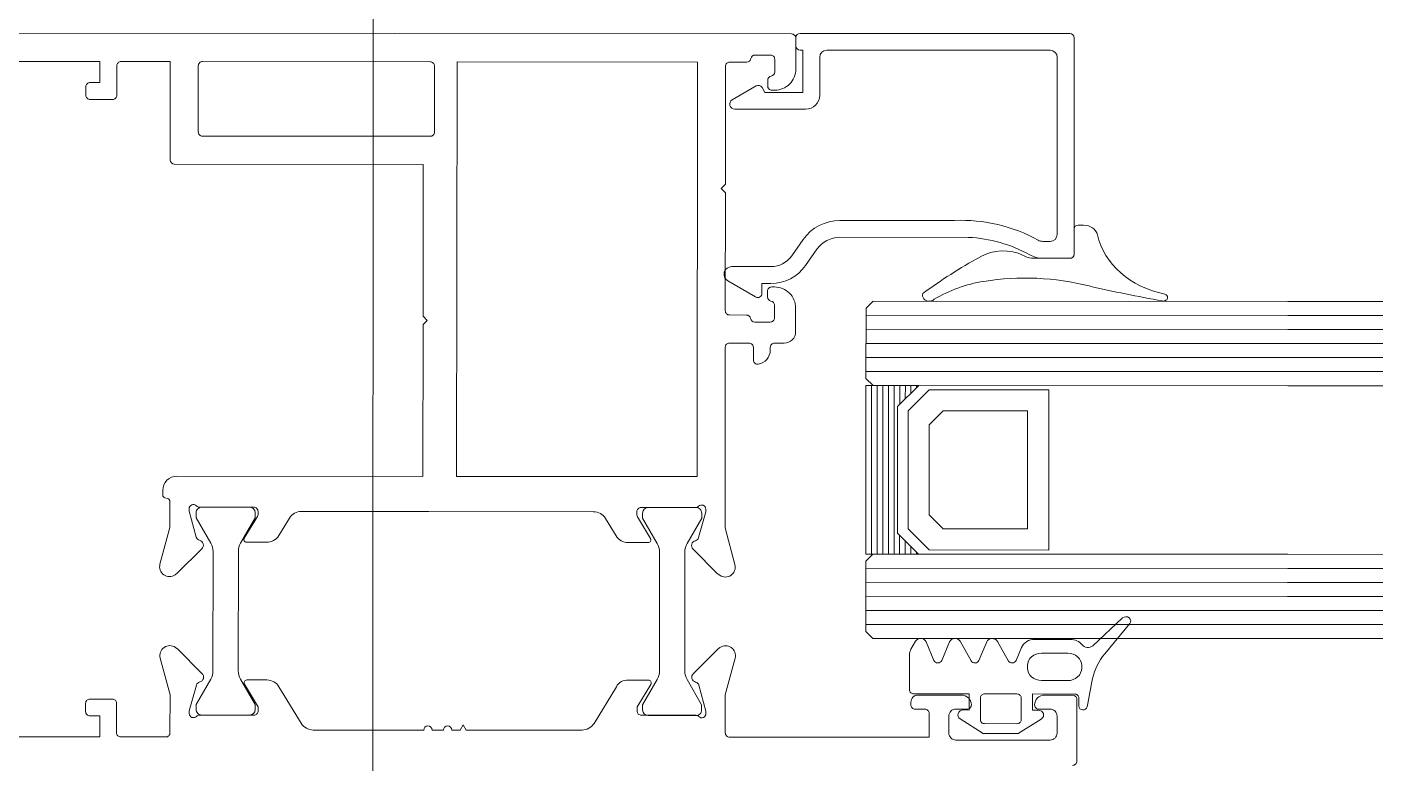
# Model space of a CAD drawing. Header units: centimetres. Extents: x 118932 to 154602, y -32682 to -23521.
# Drawn here: x 140044.54 to 140054.13, y -29461.84 to -29456.6 of the extents above; entities that cross this region are included whole.
import ezdxf

# ---------------------------------------------------------------- set-up
doc = ezdxf.new("R2010")
doc.units = ezdxf.units.CM
doc.header["$LTSCALE"] = 50
doc.header["$MEASUREMENT"] = 0
doc.layers.add('GEN_02_TF_Pencere', color=7, linetype='Continuous', lineweight=9, true_color=0x6093ac)
doc.layers.add('GEN_05_ML_Alçıpan_giydirme', color=7, linetype='Continuous', lineweight=18, true_color=0x7ebab5)

# ---------------------------------------------------------------- blocks, each defined once
blk = doc.blocks.new('P9_')
at = {"layer": 'GEN_02_TF_Pencere'}
for p, q in [((162728.8111, -20430.8, 0), (162728.8295, -20372.4771, 0)), ((162733.8052, -20406.9538, 0), (162733.8052, -20407.1384, 0)), ((162733.8732, -20406.9286, 0), (162733.8352, -20406.9286, 0)), ((162733.8352, -20406.9286, 0), (162733.8352, -20406.9286, 0)), ((162733.4649, -20407.1525, 0), (162733.4455, -20407.1435, 0)), ((162733.7752, -20407.1636, 0), (162733.5143, -20407.1635, 0)), ((162732.3751, -20407.4692, 0), (162732.3251, -20407.5191, 0)), ((162732.3751, -20407.4692, 0), (162735.3251, -20407.4701, 0)), ((162732.777, -20407.4693, 0), (162732.7897, -20407.4674, 0)), ((162813.1987, -20407.4947, 0), (162735.3251, -20407.4701, 0)), ((162732.3251, -20407.5191, 0), (162732.3249, -20408.0191, 0)), ((162732.325, -20407.5691, 0), (162735.325, -20407.5701, 0)), ((162813.255, -20407.5948, 0), (162735.325, -20407.5701, 0)), ((162732.325, -20407.6691, 0), (162735.325, -20407.6701, 0)), ((162813.255, -20407.6948, 0), (162735.325, -20407.6701, 0)), ((162732.325, -20407.7691, 0), (162735.325, -20407.7701, 0)), ((162813.255, -20407.7948, 0), (162735.325, -20407.7701, 0)), ((162732.3249, -20407.8691, 0), (162735.3249, -20407.8701, 0)), ((162813.2549, -20407.8948, 0), (162735.3249, -20407.8701, 0)), ((162732.3249, -20407.9691, 0), (162735.3249, -20407.9701, 0)), ((162813.2549, -20407.9948, 0), (162735.3249, -20407.9701, 0)), ((162732.3249, -20408.0191, 0), (162732.3749, -20408.0692, 0)), ((162732.3245, -20409.2691, 0), (162732.3249, -20408.0691, 0)), ((162732.3249, -20408.0691, 0), (162732.3245, -20409.2691, 0)), ((162732.3249, -20408.0691, 0), (162732.6999, -20408.0693, 0)), ((162732.3249, -20408.0691, 0), (162732.3249, -20408.0691, 0)), ((162732.3649, -20408.0692, 0), (162732.3645, -20409.2692, 0)), ((162732.3749, -20408.0692, 0), (162735.3249, -20408.0701, 0)), ((162732.4049, -20408.0692, 0), (162732.4045, -20409.2692, 0)), ((162732.4449, -20408.0692, 0), (162732.4445, -20409.2692, 0)), ((162732.4849, -20408.0692, 0), (162732.4845, -20409.2692, 0)), ((162732.5249, -20408.0692, 0), (162732.5245, -20409.2692, 0)), ((162732.6999, -20408.0693, 0), (162732.5498, -20408.2192, 0)), ((162732.5649, -20408.0692, 0), (162732.5648, -20408.2042, 0)), ((162732.6049, -20408.0692, 0), (162732.6048, -20408.1642, 0)), ((162732.7749, -20408.0993, 0), (162732.6248, -20408.2492, 0)), ((162732.6449, -20408.0692, 0), (162732.6449, -20408.1242, 0)), ((162732.6849, -20408.0693, 0), (162732.6849, -20408.0843, 0)), ((162733.6249, -20408.0996, 0), (162732.7749, -20408.0993, 0)), ((162733.6245, -20409.2396, 0), (162733.6249, -20408.0996, 0)), ((162813.2112, -20408.0947, 0), (162735.3249, -20408.0701, 0)), ((162732.5498, -20408.2192, 0), (162732.5495, -20409.1192, 0)), ((162732.6248, -20408.2492, 0), (162732.6246, -20409.0892, 0)), ((162732.8748, -20408.2493, 0), (162732.7748, -20408.3493, 0)), ((162733.4748, -20408.2495, 0), (162732.8748, -20408.2493, 0)), ((162733.4746, -20409.0895, 0), (162733.4748, -20408.2495, 0)), ((162732.7748, -20408.3493, 0), (162732.7746, -20408.9893, 0)), ((162732.7746, -20408.9893, 0), (162732.8746, -20409.0893, 0)), ((162732.5495, -20409.1192, 0), (162732.6995, -20409.2693, 0)), ((162732.6246, -20409.0892, 0), (162732.7745, -20409.2393, 0)), ((162732.8746, -20409.0893, 0), (162733.4746, -20409.0895, 0)), ((162732.5645, -20409.1342, 0), (162732.5645, -20409.2692, 0)), ((162732.6045, -20409.1742, 0), (162732.6045, -20409.2692, 0)), ((162732.6445, -20409.2142, 0), (162732.6445, -20409.2692, 0)), ((162732.6995, -20409.2693, 0), (162732.3245, -20409.2691, 0)), ((162732.3745, -20409.2692, 0), (162732.3245, -20409.3191, 0)), ((162732.3745, -20409.2692, 0), (162735.3245, -20409.2701, 0)), ((162732.6845, -20409.2543, 0), (162732.6845, -20409.2693, 0)), ((162732.7745, -20409.2393, 0), (162733.6245, -20409.2396, 0)), ((162813.2545, -20409.2948, 0), (162735.3245, -20409.2701, 0)), ((162732.3245, -20409.3191, 0), (162732.3243, -20409.8191, 0)), ((162732.3245, -20409.3691, 0), (162735.3245, -20409.3701, 0)), ((162813.2545, -20409.3948, 0), (162735.3245, -20409.3701, 0)), ((162732.3244, -20409.4691, 0), (162735.3244, -20409.4701, 0)), ((162813.2544, -20409.4948, 0), (162735.3244, -20409.4701, 0)), ((162732.3244, -20409.5691, 0), (162735.3244, -20409.5701, 0)), ((162813.2544, -20409.5948, 0), (162735.3244, -20409.5701, 0)), ((162732.3244, -20409.6691, 0), (162735.3244, -20409.6701, 0)), ((162813.2544, -20409.6948, 0), (162735.3244, -20409.6701, 0)), ((162732.3243, -20409.7691, 0), (162735.3243, -20409.7701, 0)), ((162733.9379, -20409.9216, 0), (162734.1497, -20409.7229, 0)), ((162734.2017, -20409.7621, 0), (162734.0235, -20409.9776, 0)), ((162813.2543, -20409.7948, 0), (162735.3243, -20409.7701, 0)), ((162732.3243, -20409.8191, 0), (162732.3743, -20409.8692, 0)), ((162732.3743, -20409.8692, 0), (162735.3243, -20409.8701, 0)), ((162732.6451, -20409.9462, 0), (162732.6774, -20409.8889, 0)), ((162732.9951, -20409.8894, 0), (162733.0734, -20410.0292, 0)), ((162733.5253, -20409.8754, 0), (162733.7793, -20409.8758, 0)), ((162813.2106, -20409.8947, 0), (162735.3243, -20409.8701, 0)), ((162732.7529, -20409.8922, 0), (162732.8078, -20410.0254, 0)), ((162732.8642, -20410.0255, 0), (162732.9196, -20409.8924, 0)), ((162733.1281, -20410.026, 0), (162733.1838, -20409.8928, 0)), ((162733.2594, -20409.8897, 0), (162733.3377, -20410.0296, 0)), ((162733.3923, -20410.0263, 0), (162733.4314, -20409.9331, 0)), ((162733.4314, -20409.9331, 0), (162733.4314, -20409.9331, 0)), ((162733.7597, -20409.9736, 0), (162733.574, -20409.9733, 0)), ((162732.6342, -20410.2365, 0), (162732.6346, -20409.9854, 0)), ((162733.4738, -20410.0614, 0), (162733.4738, -20410.0803, 0)), ((162733.4738, -20410.0614, 0), (162733.4738, -20410.0614, 0)), ((162733.8595, -20410.0808, 0), (162733.8595, -20410.0619, 0)), ((162733.5736, -20410.1686, 0), (162733.7594, -20410.1689, 0)), ((162733.059, -20410.2635, 0), (162732.6642, -20410.2629, 0)), ((162733.0589, -20410.3781, 0), (162733.059, -20410.2635, 0)), ((162733.399, -20410.2639, 0), (162733.169, -20410.2636, 0)), ((162733.4202, -20410.2717, 0), (162733.4202, -20410.2717, 0)), ((162733.509, -20410.2641, 0), (162733.5089, -20410.3787, 0)), ((162733.809, -20410.2645, 0), (162733.509, -20410.2641, 0)), ((162733.139, -20410.29, 0), (162733.1387, -20410.4487, 0)), ((162733.4287, -20410.4491, 0), (162733.429, -20410.2904, 0)), ((162733.8389, -20410.3515, 0), (162733.839, -20410.291, 0)), ((162733.1586, -20410.5457, 0), (162732.9954, -20410.4419, 0)), ((162733.0189, -20410.378, 0), (162733.0589, -20410.3781, 0)), ((162733.5721, -20410.4426, 0), (162733.4086, -20410.546, 0)), ((162733.5089, -20410.3787, 0), (162733.5489, -20410.3787, 0)), ((162733.4086, -20410.546, 0), (162733.1586, -20410.5457, 0)), ((162733.1687, -20410.4752, 0), (162733.3987, -20410.4755, 0))]:
    blk.add_line(p, q, dxfattribs=at)
at = {"layer": 'GEN_02_TF_Pencere', "extrusion": (0, 0, -1)}
for p, q in [((162731.7959, -20405.5675, 0), (162723.8559, -20405.5605, 0)), ((162731.7959, -20405.5675, 0), (162731.7959, -20405.5675, 0)), ((162733.7757, -20405.5636, 0), (162731.8557, -20405.563, 0)), ((162733.7757, -20405.5636, 0), (162733.7757, -20405.5636, 0)), ((162731.8257, -20405.593, 0), (162731.8256, -20405.653, 0)), ((162731.8257, -20405.8176, 0), (162731.8259, -20405.5976, 0)), ((162733.8052, -20407.1336, 0), (162733.8057, -20405.5936, 0)), ((162724.8758, -20405.7614, 0), (162726.8758, -20405.7632, 0)), ((162726.8758, -20405.7632, 0), (162726.8756, -20405.9132, 0)), ((162727.0258, -20405.7633, 0), (162727.3758, -20405.7636, 0)), ((162727.3758, -20405.7636, 0), (162727.3751, -20406.464, 0)), ((162727.6058, -20405.7638, 0), (162729.2258, -20405.7652, 0)), ((162729.4131, -20408.7158, 0), (162729.4158, -20405.7654, 0)), ((162729.4158, -20405.7654, 0), (162731.1258, -20405.7669, 0)), ((162729.4158, -20405.7654, 0), (162729.4158, -20405.7654, 0)), ((162731.5358, -20405.7173, 0), (162731.6458, -20405.7174, 0)), ((162731.6758, -20405.7474, 0), (162731.6757, -20405.8374, 0)), ((162731.8556, -20405.683, 0), (162731.8756, -20405.683, 0)), ((162731.8756, -20405.683, 0), (162731.8755, -20405.983, 0)), ((162731.9955, -20406.003, 0), (162731.9956, -20405.733, 0)), ((162732.0456, -20405.6831, 0), (162733.6356, -20405.6836, 0)), ((162733.6856, -20405.7336, 0), (162733.6852, -20406.9936, 0)), ((162726.9955, -20406.0033, 0), (162726.9957, -20405.7933, 0)), ((162727.5753, -20406.2642, 0), (162727.5757, -20405.7938, 0)), ((162729.2557, -20405.7953, 0), (162729.2553, -20406.2657, 0)), ((162731.1258, -20405.7669, 0), (162731.1231, -20408.7174, 0)), ((162731.325, -20406.6371, 0), (162731.3257, -20405.7971, 0)), ((162731.3558, -20405.7671, 0), (162731.4766, -20405.7673, 0)), ((162726.7756, -20405.9431, 0), (162726.7755, -20406.0031, 0)), ((162726.8756, -20405.9132, 0), (162726.8056, -20405.9131, 0)), ((162731.5444, -20405.9369, 0), (162731.3736, -20406.0354, 0)), ((162731.6055, -20405.9829, 0), (162731.5853, -20405.9479, 0)), ((162731.6256, -20405.8966, 0), (162731.6256, -20405.9374, 0)), ((162726.8055, -20406.0331, 0), (162726.9655, -20406.0332, 0)), ((162731.8755, -20405.983, 0), (162731.6055, -20405.9829, 0)), ((162731.6556, -20405.9674, 0), (162731.6756, -20405.9674, 0)), ((162731.3916, -20406.1029, 0), (162731.8955, -20406.103, 0)), ((162729.2253, -20406.2957, 0), (162727.6053, -20406.2942, 0)), ((162729.2465, -20406.2869, 0), (162729.2465, -20406.2869, 0)), ((162727.4051, -20406.494, 0), (162729.1751, -20406.4956, 0)), ((162729.1751, -20406.4956, 0), (162729.1741, -20407.5756, 0)), ((162731.295, -20406.6671, 0), (162731.325, -20406.6371, 0)), ((162731.3249, -20406.6971, 0), (162731.295, -20406.6671, 0)), ((162731.3242, -20407.5371, 0), (162731.3249, -20406.6971, 0)), ((162732.9549, -20406.8945, 0), (162732.1396, -20406.8942, 0)), ((162731.8775, -20407.0306, 0), (162731.7964, -20407.1462, 0)), ((162731.8947, -20407.2151, 0), (162731.9757, -20407.0995, 0)), ((162732.1396, -20407.0142, 0), (162733.0528, -20407.0145, 0)), ((162733.6352, -20407.0436, 0), (162733.5836, -20407.0435, 0)), ((162733.5861, -20407.1635, 0), (162733.7752, -20407.1636, 0)), ((162731.649, -20407.2229, 0), (162731.3697, -20407.2228, 0)), ((162731.3424, -20407.3247, 0), (162731.5401, -20407.4389, 0)), ((162731.5851, -20407.4129, 0), (162731.5851, -20407.3429, 0)), ((162731.5851, -20407.3429, 0), (162731.6489, -20407.3429, 0)), ((162731.6743, -20407.3674, 0), (162731.6543, -20407.3674, 0)), ((162731.6243, -20407.3974, 0), (162731.6243, -20407.4382, 0)), ((162729.1741, -20407.5756, 0), (162729.2041, -20407.6057, 0)), ((162731.475, -20407.5673, 0), (162731.3542, -20407.5671, 0)), ((162731.6742, -20407.4974, 0), (162731.6741, -20407.5874, 0)), ((162731.8241, -20407.6876, 0), (162731.8242, -20407.5176, 0)), ((162729.1741, -20407.6356, 0), (162729.1731, -20408.7156, 0)), ((162729.2041, -20407.6057, 0), (162729.1741, -20407.6356, 0)), ((162731.6441, -20407.6174, 0), (162731.5341, -20407.6173, 0)), ((162731.354, -20407.7671, 0), (162731.494, -20407.7673, 0)), ((162731.674, -20407.7674, 0), (162731.744, -20407.7675, 0)), ((162731.3228, -20409.0829, 0), (162731.324, -20407.7971, 0)), ((162731.524, -20407.7973, 0), (162731.5239, -20407.8873, 0)), ((162731.6439, -20407.8181, 0), (162731.644, -20407.7974, 0)), ((162729.1731, -20408.7156, 0), (162727.4235, -20408.7141, 0)), ((162731.1231, -20408.7174, 0), (162729.4131, -20408.7158, 0)), ((162727.3235, -20408.814, 0), (162727.3234, -20408.8488, 0)), ((162727.3382, -20408.8681, 0), (162727.3582, -20408.8734, 0)), ((162727.373, -20408.8928, 0), (162727.3728, -20409.0794, 0)), ((162727.5104, -20408.9641, 0), (162727.5104, -20408.946, 0)), ((162727.5613, -20409.1484, 0), (162727.5104, -20408.9641, 0)), ((162727.5604, -20409.0103, 0), (162727.5605, -20408.9742, 0)), ((162727.6643, -20409.1904, 0), (162727.5604, -20409.0103, 0)), ((162727.5835, -20408.9342, 0), (162727.9705, -20408.9346, 0)), ((162727.6005, -20408.9343, 0), (162727.9405, -20408.9344, 0)), ((162727.9804, -20409.0105, 0), (162727.8765, -20409.1904, 0)), ((162727.996, -20409.0018, 0), (162727.9028, -20409.1541, 0)), ((162727.9805, -20408.9744, 0), (162727.9804, -20409.0105, 0)), ((162728.0004, -20408.9646, 0), (162728.0004, -20408.9862, 0)), ((162728.1478, -20409.1368, 0), (162728.2238, -20409.0127, 0)), ((162728.3092, -20408.9649, 0), (162729.216, -20408.9657, 0)), ((162729.216, -20408.9657, 0), (162730.3867, -20408.9667, 0)), ((162730.472, -20409.0147, 0), (162730.5477, -20409.139, 0)), ((162730.6954, -20408.9886, 0), (162730.6954, -20408.967, 0)), ((162730.7926, -20409.1567, 0), (162730.6998, -20409.0042, 0)), ((162730.7254, -20408.937, 0), (162731.1124, -20408.9374, 0)), ((162730.7364, -20408.9771, 0), (162730.7364, -20409.0132, 0)), ((162730.7364, -20409.0132, 0), (162730.8403, -20409.1932, 0)), ((162731.1164, -20408.9372, 0), (162730.7764, -20408.9371, 0)), ((162731.0524, -20409.1933, 0), (162731.1564, -20409.0133, 0)), ((162731.1854, -20408.9674, 0), (162731.1342, -20409.1516, 0)), ((162731.1564, -20409.0133, 0), (162731.1564, -20408.9772, 0)), ((162731.1854, -20408.9493, 0), (162731.1854, -20408.9674, 0)), ((162727.3728, -20409.0794, 0), (162727.3028, -20409.3401, 0)), ((162731.3924, -20409.3438, 0), (162731.3228, -20409.0829, 0)), ((162727.9199, -20409.1845, 0), (162728.0625, -20409.1846, 0)), ((162730.633, -20409.1869, 0), (162730.7755, -20409.1871, 0)), ((162727.4285, -20409.4031, 0), (162727.5997, -20409.2303, 0)), ((162727.6801, -20410.0982, 0), (162727.6804, -20409.2504, 0)), ((162727.8604, -20409.2504, 0), (162727.8601, -20410.0983, 0)), ((162727.8604, -20409.2504, 0), (162727.8604, -20409.2504, 0)), ((162730.8563, -20409.2532, 0), (162730.8561, -20410.1011, 0)), ((162730.8563, -20409.2532, 0), (162730.8563, -20409.2532, 0)), ((162731.0361, -20410.1011, 0), (162731.0363, -20409.2533, 0)), ((162731.0956, -20409.2335, 0), (162731.2666, -20409.4065, 0)), ((162727.4105, -20409.4156, 0), (162727.4285, -20409.4031, 0)), ((162731.2666, -20409.4065, 0), (162731.2845, -20409.4191, 0)), ((162727.4304, -20409.9453, 0), (162727.4124, -20409.9327, 0)), ((162727.6014, -20410.1183, 0), (162727.4304, -20409.9453, 0)), ((162731.2685, -20409.9465, 0), (162731.0973, -20410.1194, 0)), ((162731.2864, -20409.934, 0), (162731.2685, -20409.9465, 0)), ((162727.3046, -20410.0081, 0), (162727.3743, -20410.269, 0)), ((162731.3243, -20410.2702, 0), (162731.3942, -20410.0094, 0)), ((162727.56, -20410.3382, 0), (162727.664, -20410.1582, 0)), ((162727.8762, -20410.1583, 0), (162727.98, -20410.3383, 0)), ((162728.0641, -20410.1645, 0), (162727.9215, -20410.1645, 0)), ((162730.7772, -20410.1654, 0), (162730.6346, -20410.1653, 0)), ((162730.84, -20410.1611, 0), (162730.736, -20410.341, 0)), ((162731.156, -20410.3412, 0), (162731.0521, -20410.1611, 0)), ((162727.3743, -20410.269, 0), (162727.3742, -20410.5401, 0)), ((162727.5118, -20410.3844, 0), (162727.5629, -20410.2002, 0)), ((162727.9044, -20410.1949, 0), (162727.9974, -20410.3473, 0)), ((162728.308, -20410.4725, 0), (162728.1494, -20410.2125, 0)), ((162730.5492, -20410.2132, 0), (162730.3905, -20410.4731, 0)), ((162730.7012, -20410.3482, 0), (162730.7942, -20410.1958, 0)), ((162731.1358, -20410.2013, 0), (162731.1868, -20410.3855, 0)), ((162731.3242, -20410.5413, 0), (162731.3243, -20410.2702, 0)), ((162733.0043, -20410.2718, 0), (162732.6943, -20410.2718, 0)), ((162733.7943, -20410.2721, 0), (162733.5943, -20410.272, 0)), ((162726.7743, -20410.3299, 0), (162726.7743, -20410.3899, 0)), ((162726.9643, -20410.2999, 0), (162726.8043, -20410.2999, 0)), ((162726.9942, -20410.5399, 0), (162726.9943, -20410.3299, 0)), ((162727.56, -20410.3742, 0), (162727.56, -20410.3382, 0)), ((162727.98, -20410.3383, 0), (162727.98, -20410.3744, 0)), ((162728.0018, -20410.3629, 0), (162728.0018, -20410.3845, 0)), ((162730.6968, -20410.3854, 0), (162730.6968, -20410.3638, 0)), ((162730.736, -20410.341, 0), (162730.736, -20410.3771, 0)), ((162731.156, -20410.3772, 0), (162731.156, -20410.3412, 0)), ((162732.6443, -20410.3217, 0), (162732.6443, -20410.3417, 0)), ((162733.8242, -20410.7421, 0), (162733.8243, -20410.3021, 0)), ((162726.8043, -20410.4199, 0), (162726.8743, -20410.4199, 0)), ((162726.8743, -20410.4199, 0), (162726.8742, -20410.5699, 0)), ((162727.5118, -20410.4025, 0), (162727.5118, -20410.3844, 0)), ((162727.9718, -20410.4145, 0), (162727.5848, -20410.4144, 0)), ((162727.94, -20410.4144, 0), (162727.6, -20410.4143, 0)), ((162731.1137, -20410.4155, 0), (162730.7268, -20410.4154, 0)), ((162730.776, -20410.4171, 0), (162731.116, -20410.4172, 0)), ((162731.1868, -20410.3855, 0), (162731.1868, -20410.4037, 0)), ((162732.6743, -20410.3717, 0), (162732.7443, -20410.3718, 0)), ((162732.7743, -20410.4018, 0), (162732.7742, -20410.5718, 0)), ((162732.9142, -20410.5418, 0), (162732.9143, -20410.4218, 0)), ((162732.9643, -20410.3718, 0), (162733.0443, -20410.3719, 0)), ((162733.5543, -20410.372, 0), (162733.6343, -20410.372, 0)), ((162733.6843, -20410.4221, 0), (162733.6842, -20410.5421, 0)), ((162729.1792, -20410.5206, 0), (162728.3933, -20410.5204, 0)), ((162729.3192, -20410.5207, 0), (162729.2392, -20410.5207, 0)), ((162729.4373, -20410.5207, 0), (162729.3792, -20410.5207, 0)), ((162729.4592, -20410.4827, 0), (162729.4373, -20410.5207, 0)), ((162729.4812, -20410.5207, 0), (162729.4592, -20410.4827, 0)), ((162730.3051, -20410.521, 0), (162729.4812, -20410.5207, 0)), ((162726.8742, -20410.5699, 0), (162724.8742, -20410.5693, 0)), ((162727.3442, -20410.5701, 0), (162727.0242, -20410.57, 0)), ((162732.7742, -20410.5718, 0), (162731.3542, -20410.5713, 0)), ((162733.6342, -20410.592, 0), (162732.9642, -20410.5918, 0))]:
    blk.add_line(p, q, dxfattribs=at)
for centre, radius, start, end in [((-162731.7959, -20405.5975, 0), 0.03, 90.05093, 180.05102), ((-162731.8557, -20405.593, 0), 0.03, 0.01924, 90.01816), ((-162733.7757, -20405.5936, 0), 0.03, 90.01818, 180.01807), ((-162731.8556, -20405.653, 0), 0.03, 270.02079, 0.01814), ((-162727.0257, -20405.7933, 0), 0.03, 0.05093, 90.05102), ((-162727.6057, -20405.7938, 0), 0.03, 0.05093, 90.05102), ((-162729.2257, -20405.7952, 0), 0.03, 90.05103, 180.05111), ((-162731.4766, -20405.7373, 0), 0.03, 189.64252, 270.05201), ((-162731.5358, -20405.7473, 0), 0.03, 9.64519, 90.05105), ((-162731.6458, -20405.7474, 0), 0.03, 90.05093, 180.05102), ((-162732.0456, -20405.7331, 0), 0.05, 0.01813, 90.01802), ((-162733.6356, -20405.7336, 0), 0.05, 90.01824, 180.01813), ((-162731.3557, -20405.7971, 0), 0.03, 0.05103, 90.05112), ((-162731.6462, -20405.8378, 0), 0.0295, 179.2387, 261.27093), ((-162731.6757, -20405.8174, 0), 0.15, 180.05099, 270.05108), ((-162726.8056, -20405.9431, 0), 0.03, 0.05093, 90.05102), ((-162731.5594, -20405.9629, 0), 0.03, 60.01812, 150.01801), ((-162731.6556, -20405.8966, 0), 0.03, 0.03952, 80.45689), ((-162731.6556, -20405.9374, 0), 0.03, 270.05103, 0.05111), ((-162726.8055, -20406.0031, 0), 0.03, 270.05103, 0.05112), ((-162726.9655, -20406.0032, 0), 0.03, 180.05103, 270.05112), ((-162731.3916, -20406.0667, 0), 0.0361, 270.01814, 60.01814), ((-162731.8955, -20406.003, 0), 0.1, 180.01818, 270.01807), ((-162727.6053, -20406.2642, 0), 0.03, 270.05103, 0.05111), ((-162729.2253, -20406.2657, 0), 0.03, 225.05083, 270.05074), ((-162729.2253, -20406.2657, 0), 0.03, 180.05094, 225.05086), ((-162727.4051, -20406.464, 0), 0.03, 270.05122, 0.05111), ((-162732.1396, -20407.2144, 0), 0.3201, 35.03147, 90.00477), ((-162733.0048, -20408.0137, 0), 1.1203, 87.44361, 119.09275), ((-162733.6352, -20406.9936, 0), 0.05, 180.01824, 270.01813), ((-162732.1396, -20407.2143, 0), 0.2001, 35.03148, 90.00478), ((-162733.0048, -20408.0138, 0), 1.0004, 92.75318, 118.9675), ((-162733.5836, -20406.9735, 0), 0.07, 270.02027, 299.09535), ((-162731.649, -20407.0429, 0), 0.1801, 215.03149, 270.0048), ((-162733.5862, -20406.9635, 0), 0.2, 270.02045, 298.97082), ((-162733.7752, -20407.1336, 0), 0.03, 180.01818, 270.01807), ((-162731.3697, -20407.2774, 0), 0.0546, 300.01813, 90.01813), ((-162731.649, -20407.0428, 0), 0.3001, 215.03147, 270.00477), ((-162731.6543, -20407.3974, 0), 0.03, 0.05093, 90.05102), ((-162731.6742, -20407.5174, 0), 0.15, 90.05099, 180.05108), ((-162731.5551, -20407.4129, 0), 0.03, 180.01906, 300.01816), ((-162731.6534, -20407.439, 0), 0.0291, 278.15822, 1.54795), ((-162731.6442, -20407.4974, 0), 0.03, 99.6451, 180.05095), ((-162731.3542, -20407.5371, 0), 0.03, 270.05093, 0.05102), ((-162731.4751, -20407.5971, 0), 0.0298, 89.72783, 170.7818), ((-162731.6441, -20407.5874, 0), 0.03, 180.05103, 270.05111), ((-162731.5341, -20407.5873, 0), 0.03, 270.05103, 350.45688), ((-162731.354, -20407.7971, 0), 0.03, 0.05093, 90.05102), ((-162731.494, -20407.7973, 0), 0.03, 90.05103, 180.05112), ((-162731.674, -20407.7974, 0), 0.03, 0.05103, 90.05112), ((-162731.7441, -20407.6875, 0), 0.08, 180.05099, 270.05108), ((-162731.5439, -20407.818, 0), 0.1, 180.05099, 261.83785), ((-162731.5536, -20407.8876, 0), 0.0297, 261.2483, 0.62541), ((-162727.4234, -20408.8141, 0), 0.1, 0.04739, 90.0598), ((-162727.3434, -20408.8488, 0), 0.02, 285.05564, 0.0264), ((-162727.353, -20408.8927, 0), 0.02, 104.99965, 180.07111), ((-162727.5404, -20408.946, 0), 0.03, 0.05105, 135.83866), ((-162727.5835, -20408.9042, 0), 0.03, 270.05107, 315.83881), ((-162731.1124, -20408.9074, 0), 0.03, 224.26323, 270.05097), ((-162731.1554, -20408.9492, 0), 0.03, 44.26334, 180.05095), ((-162727.6005, -20408.9743, 0), 0.04, 0.01809, 90.01817), ((-162727.9405, -20408.9744, 0), 0.04, 90.01811, 180.018), ((-162727.9704, -20408.9646, 0), 0.03, 90.05093, 180.05102), ((-162727.9704, -20408.9861, 0), 0.03, 180.05127, 211.45124), ((-162728.3091, -20409.0649, 0), 0.1, 31.45095, 90.05104), ((-162730.3866, -20409.0667, 0), 0.1, 90.05095, 148.65104), ((-162730.7254, -20408.967, 0), 0.03, 0.05093, 90.05102), ((-162730.7254, -20408.9886, 0), 0.03, 328.65069, 0.05067), ((-162730.7764, -20408.9771, 0), 0.04, 0.01818, 90.01807), ((-162731.1164, -20408.9772, 0), 0.04, 90.01808, 180.01817), ((-162727.5904, -20409.1409, 0), 0.03, 282.32003, 345.66122), ((-162727.5768, -20409.2042, 0), 0.0347, 101.84906, 228.70469), ((-162727.5604, -20409.2503, 0), 0.12, 150.01823, 180.01812), ((-162727.9804, -20409.2505, 0), 0.12, 0.01823, 30.01811), ((-162727.9199, -20409.1645, 0), 0.02, 270.05096, 31.45095), ((-162728.0625, -20409.0846, 0), 0.1, 211.45092, 270.05101), ((-162730.6331, -20409.0869, 0), 0.1, 270.05098, 328.65107), ((-162730.7756, -20409.1671, 0), 0.02, 148.65113, 270.05112), ((-162730.7363, -20409.2532, 0), 0.12, 150.01823, 180.01812), ((-162731.1563, -20409.2533, 0), 0.12, 0.01814, 30.01803), ((-162731.1186, -20409.2074, 0), 0.0347, 311.39735, 78.25298), ((-162731.1052, -20409.1441, 0), 0.03, 194.44077, 257.78196), ((-162727.3704, -20409.3583, 0), 0.07, 235.05098, 15.03214), ((-162731.3247, -20409.3618, 0), 0.07, 165.06988, 305.05104), ((-162727.3722, -20409.99, 0), 0.07, 345.01445, 125.04389), ((-162731.3266, -20409.9913, 0), 0.07, 55.0173, 194.99692), ((-162727.5785, -20410.1443, 0), 0.0347, 131.37839, 258.20882), ((-162727.5601, -20410.0982, 0), 0.12, 180.01814, 210.01803), ((-162727.9801, -20410.0983, 0), 0.12, 330.01803, 0.01814), ((-162727.9215, -20410.1845, 0), 0.02, 328.61818, 90.01817), ((-162728.0641, -20410.2645, 0), 0.1, 90.01836, 148.61158), ((-162730.6281, -20410.2537, 0), 0.0886, 27.20824, 94.23433), ((-162730.7772, -20410.1854, 0), 0.02, 90.00322, 211.43563), ((-162730.7361, -20410.101, 0), 0.12, 180.01811, 210.01823), ((-162731.1561, -20410.1012, 0), 0.12, 330.01823, 0.01812), ((-162731.1202, -20410.1455, 0), 0.0347, 281.82508, 48.65369), ((-162727.5919, -20410.2077, 0), 0.03, 14.42583, 77.7456), ((-162731.1067, -20410.2088, 0), 0.03, 102.33591, 165.61262), ((-162732.6943, -20410.3218, 0), 0.05, 0.01808, 90.01817), ((-162733.0043, -20410.3418, 0), 0.07, 90.01808, 180.01817), ((-162733.5943, -20410.342, 0), 0.07, 0.01808, 90.01817), ((-162733.7943, -20410.3021, 0), 0.03, 90.01808, 180.01817), ((-162726.8043, -20410.3299, 0), 0.03, 0.01809, 90.01817), ((-162726.9643, -20410.3299, 0), 0.03, 90.01808, 180.01817), ((-162727.9718, -20410.3629, 0), 0.03, 148.64823, 180.01109), ((-162730.7268, -20410.3638, 0), 0.03, 0.01821, 31.41819), ((-162732.6743, -20410.3417, 0), 0.03, 270.01808, 0.01817), ((-162733.0443, -20410.3419, 0), 0.03, 180.01808, 270.01817), ((-162733.5543, -20410.342, 0), 0.03, 270.01808, 0.01817), ((-162726.8043, -20410.3899, 0), 0.03, 270.01808, 0.01817), ((-162727.5418, -20410.4025, 0), 0.03, 224.23233, 0.01442), ((-162727.6, -20410.3743, 0), 0.04, 270.01808, 0.01817), ((-162727.5848, -20410.4444, 0), 0.03, 44.23045, 90.01819), ((-162727.94, -20410.3744, 0), 0.04, 180.01818, 270.01807), ((-162727.9718, -20410.3845, 0), 0.03, 180.01809, 270.01817), ((-162730.7267, -20410.3855, 0), 0.0299, 269.85318, 0.18308), ((-162730.776, -20410.3771, 0), 0.04, 270.01818, 0.01807), ((-162731.1137, -20410.4455, 0), 0.03, 90.02658, 135.78482), ((-162731.116, -20410.3772, 0), 0.04, 180.01808, 270.01817), ((-162731.1568, -20410.4037, 0), 0.03, 180.01815, 315.80592), ((-162732.7443, -20410.4018, 0), 0.03, 90.01808, 180.01817), ((-162732.9643, -20410.4218, 0), 0.05, 0.01808, 90.01817), ((-162733.6343, -20410.422, 0), 0.05, 90.01808, 180.01817), ((-162727.0242, -20410.54, 0), 0.03, 270.01808, 0.01817), ((-162727.3442, -20410.5401, 0), 0.03, 180.01808, 270.01817), ((-162728.3934, -20410.4204, 0), 0.1, 270.01811, 328.6182), ((-162729.2092, -20410.5206, 0), 0.03, 0.01813, 180.01813), ((-162729.3492, -20410.5207, 0), 0.03, 0.01813, 180.01813), ((-162730.3051, -20410.421, 0), 0.1, 211.41806, 270.01815), ((-162731.3542, -20410.5413, 0), 0.03, 270.01808, 0.01817), ((-162732.9642, -20410.5418, 0), 0.05, 270.01808, 0.01817), ((-162733.6342, -20410.542, 0), 0.05, 180.01808, 270.01817), ((-162733.7942, -20410.7421, 0), 0.03, 180.01809, 270.01817)]:
    blk.add_arc(centre, radius, start, end, dxfattribs=at)
for centre, major_axis, start_param, end_param in [((162733.8352, -20406.9538, 0), (0.03, 0), 3.141594, 4.712388), ((162733.8731, -20407.0126, 0), (0.1, 0), -1.570625, -0.201549), ((162734.5999, -20406.8965, 0), (0.6398, -0.0002), 1.805526, 2.955356), ((162733.3011, -20407.3507, 0), (0.286, -0.0001), 4.098356, 5.241385), ((162735.0714, -20409.646, 0), (3.5431, -0.0011), 3.990064, 4.134382), ((162733.5143, -20407.0796, 0), (0.1, 0), 1.57081, 2.088079), ((162733.7752, -20407.1384, 0), (0.03, 0), 0.000001, 1.570795), ((162733.4598, -20408.6046, 0), (-1.5492, 0.0005), 1.378609, 1.866448), ((162733.3257, -20408.0542, 0), (0.8801, -0.0003), 4.086507, 4.527649), ((162736.2561, -20400.193, 0), (-8.8555, 0.0028), -1.36365, -1.303119), ((162732.777, -20407.4273, 0), (-0.05, 0), -1.570583, 0.325144), ((162732.7795, -20407.4365, 0), (-0.0382, 0), 3.770676, 4.441675), ((162734.4408, -20407.4425, 0), (0.03, 0), 0.000445, 1.852827), ((162734.4408, -20407.4425, 0), (-0.03, 0), 1.914632, 3.141556)]:
    blk.add_ellipse(centre, major_axis=major_axis, ratio=0.839387, start_param=start_param, end_param=end_param, dxfattribs=at)
at = {"layer": 'GEN_02_TF_Pencere'}
for centre, major_axis, start_param, end_param in [((162734.1736, -20409.7447, 0), (-0.0344, 0), 2.526974, 5.481858), ((162732.7143, -20409.9051, 0), (-0.0413, 0), 3.504733, 5.82217), ((162732.9581, -20409.9055, 0), (0.0413, 0), 0.458704, 2.776141), ((162733.2224, -20409.9058, 0), (0.0413, 0), 0.458705, 2.776142), ((162733.5252, -20409.9636, 0), (0.1, 0), 1.569642, 2.178996), ((162733.7792, -20409.9639, 0), (0.1, 0), 0.603434, 1.569641), ((162732.7346, -20409.9855, 0), (-0.1, 0), -0.461015, -0.001156), ((162733.5252, -20409.9636, 0), (-0.1, 0), -0.962596, -0.353242), ((162733.5738, -20410.0615, 0), (0.1, 0), 1.569641, 3.140438), ((162733.7595, -20410.0617, 0), (0.1, 0), -0.001157, 1.569641), ((162733.9035, -20409.8885, 0), (0.0509, 0), 3.745027, 5.454025), ((162734.4276, -20410.2373, 0), (0.5, -0.0002), 2.512106, 2.949893), ((162732.836, -20410.0163, 0), (0.03, 0), 3.490789, 5.931679), ((162733.0999, -20410.0168, 0), (0.03, 0), 3.628943, 5.929945), ((162733.3642, -20410.0172, 0), (0.03, 0), 3.628945, 5.929947), ((162733.5738, -20410.0805, 0), (0.1, 0), 3.140436, 4.711234), ((162733.7595, -20410.0807, 0), (0.1, 0), 4.711232, 6.28203), ((162738.1942, -20410.8829, 0), (4.3371, -0.0014), 2.949895, 3.003759), ((162732.6642, -20410.2365, 0), (0.03, 0), 3.140437, 4.711235), ((162733.169, -20410.2901, 0), (0.03, 0), 1.569639, 3.140437), ((162733.399, -20410.2904, 0), (0.03, 0), 0.784243, 1.569639), ((162733.399, -20410.2904, 0), (0.03, 0), -0.001153, 0.784243), ((162733.809, -20410.2909, 0), (-0.03, 0), 3.140435, 4.711233), ((162733.8689, -20410.3516, 0), (-0.03, 0), -0.001156, 2.96363), ((162733.0188, -20410.4133, 0), (0.04, 0), 1.569642, 4.087571), ((162733.1687, -20410.4487, 0), (0.03, 0), 3.140435, 4.711233), ((162733.3987, -20410.449, 0), (-0.03, 0), 1.569641, 3.140438), ((162733.5488, -20410.414, 0), (0.04, 0), -0.948289, 1.56964)]:
    blk.add_ellipse(centre, major_axis=major_axis, ratio=0.881548, start_param=start_param, end_param=end_param, dxfattribs=at)
blk = doc.blocks.new('DOGRAMA LEVEL 0 B BLOK')
at = {"layer": 'GEN_05_ML_Alçıpan_giydirme', "color": 1}
blk.add_blockref('P9_', (-162355.6205, 20294.999, 0), dxfattribs=at)

msp = doc.modelspace()

# ---------------------------------------------------------------- block references
msp.add_blockref('DOGRAMA LEVEL 0 B BLOK', (139673.8062, -29346.0794, 0))

doc.saveas('drawing.dxf')
